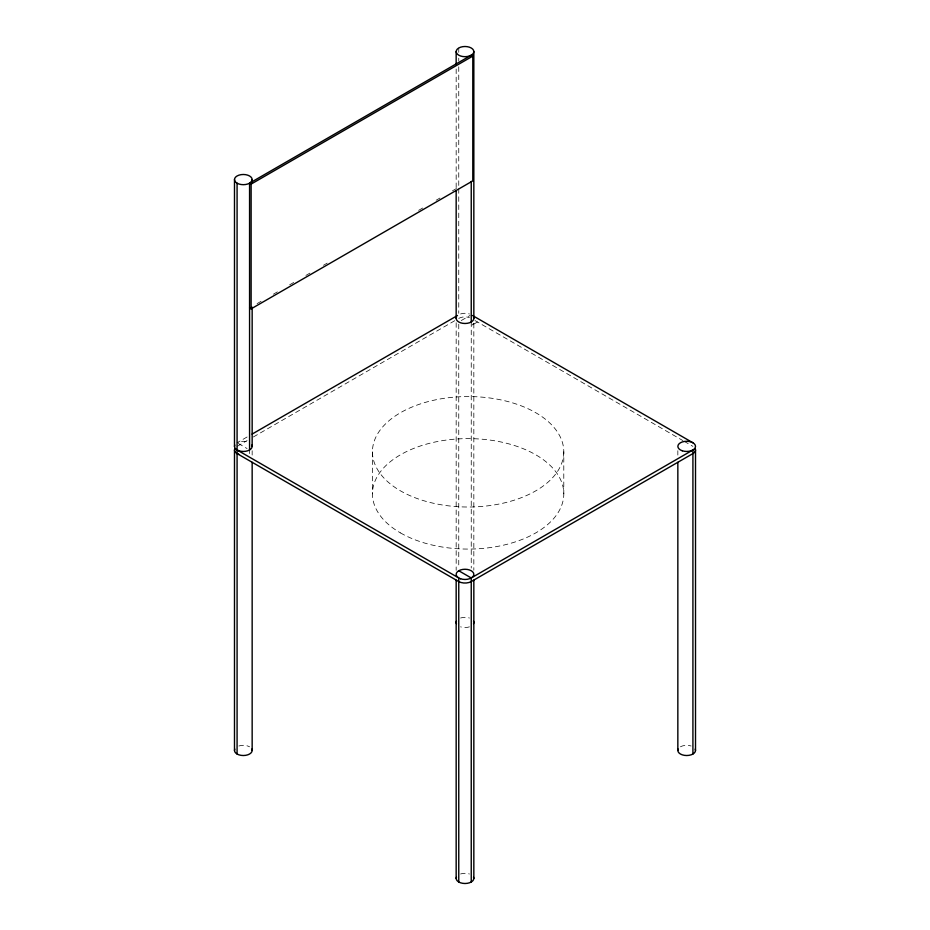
<?xml version="1.0" encoding="UTF-8"?>
<svg xmlns="http://www.w3.org/2000/svg" width="930" height="930" viewBox="0 0 930 930"><rect width="100%" height="100%" fill="white"/><g stroke="black" fill="none" stroke-linecap="round" stroke-linejoin="round"><path stroke-width="0.7" stroke-dasharray="4.65 3.49" d="M257.075 303.622L262.086 300.727M273.362 294.217L278.372 291.322M289.649 284.812L294.659 281.918M305.924 275.42L310.934 272.525M323.454 265.294L327.221 263.12M418.64 210.343L423.65 207.448M436.182 200.217L439.937 198.044M452.457 190.813L457.467 187.918M247.101 436.984L237.08 442.773A8.835 5.103 0 0 1 247.74 441.959M237.08 446.377L247.101 440.588M253.355 436.972L455.002 320.559M461.257 320.548L469.999 315.502M477.485 321.989L471.243 325.593A8.835 5.103 0 0 0 473.533 323.315M474.986 320.548L682.899 440.588M684.154 441.308L692.92 446.377M238.324 443.494L247.066 448.539M677.842 450.713L677.842 455.061M563.789 451.782A95.674 55.23 0 0 1 420.29 499.619A95.674 55.23 0 0 1 420.29 403.946A95.674 55.23 0 0 1 563.789 451.782L563.789 493.842M473.835 323.442L473.835 570.183M471.243 321.989L471.243 568.032M458.757 47.988L458.757 52.347M458.757 58.148L458.757 61.043M458.757 66.844L458.757 187.186M458.757 188.639L458.757 313.329M458.757 324.198L458.757 568.032M456.165 68.994L456.165 187.895M456.165 322.733L456.165 570.311M372.453 451.782L372.453 493.842M252.158 450.713L252.158 455.061M249.566 449.981L249.566 453.584M460.583 873.991A8.835 5.103 0 0 1 469.418 873.991M238.905 746A8.835 5.103 0 0 1 249.566 746.813M469.418 626.843A8.835 5.103 0 0 1 460.583 626.843M460.583 618.02A8.835 5.103 0 0 1 469.418 618.02M680.435 746.813A8.835 5.103 0 0 1 691.095 746M458.757 318.386A8.835 5.103 0 0 1 469.418 317.583M460.583 313.968A8.835 5.103 0 0 1 469.418 313.968M400.47 532.902A95.674 55.23 0 0 0 560.534 508.14A95.674 55.23 0 0 0 443.366 440.495A95.674 55.23 0 0 0 400.47 532.902"/><path stroke-width="1.4" d="M249.566 449.981L249.566 183.187L471.243 55.207L472.8 56.102L472.8 180.873L251.123 308.853L249.566 307.958M249.566 183.187L251.123 184.094L472.8 56.102M252.111 434.089L457.502 315.502M458.757 570.753L471.243 577.96L692.92 449.981L692.92 754.021M472.498 315.502L692.92 442.773M237.08 449.981L458.757 577.96L458.757 882.012M237.08 453.584L458.757 581.564A8.835 5.103 0 0 0 471.243 581.564L692.92 453.584A8.835 5.103 0 0 0 695.21 448.655M695.512 449.981L695.512 750.417M677.842 462.303L677.842 750.417M473.835 51.603A8.835 5.103 0 0 1 460.583 56.009A8.835 5.103 0 0 1 460.583 47.186A8.835 5.103 0 0 1 473.835 51.603L473.835 318.386M473.835 580.146L473.835 878.397M471.243 181.42L471.243 321.989M471.243 577.96L471.243 882.012M456.165 51.603L456.165 64.647M456.165 190.79L456.165 318.386M456.165 580.146L456.165 878.397M252.158 179.583A8.835 5.103 0 0 1 238.905 184.001A8.835 5.103 0 0 1 238.905 175.166A8.835 5.103 0 0 1 252.158 179.583L252.158 182.478M252.158 307.179L252.158 446.377M252.158 462.303L252.158 750.417M251.123 184.094L251.123 308.853M237.08 183.187L237.08 754.021M234.488 179.583L234.488 446.377M234.488 449.981L234.488 750.417M473.533 877.083A8.835 5.103 0 0 1 465 883.5A8.835 5.103 0 0 1 456.467 877.083M251.856 749.092A8.835 5.103 0 0 1 243.323 755.52A8.835 5.103 0 0 1 234.79 749.092M473.533 621.112A8.835 5.103 0 0 1 473.533 623.751M456.467 623.751A8.835 5.103 0 0 1 456.467 621.112M695.21 749.092A8.835 5.103 0 0 1 686.677 755.52A8.835 5.103 0 0 1 678.144 749.092M473.533 317.072A8.835 5.103 0 0 1 465 323.489A8.835 5.103 0 0 1 456.467 317.072M238.905 454.398A8.835 5.103 0 0 1 234.79 448.655M251.856 445.052A8.835 5.103 0 0 1 243.323 451.469A8.835 5.103 0 0 1 234.79 445.052M682.26 450.783A8.835 5.103 0 0 0 695.512 446.377A8.835 5.103 0 0 0 682.26 441.959A8.835 5.103 0 0 0 682.26 450.783M460.583 578.774A8.835 5.103 0 0 0 473.835 574.356A8.835 5.103 0 0 0 460.583 569.939A8.835 5.103 0 0 0 460.583 578.774"/></g></svg>
